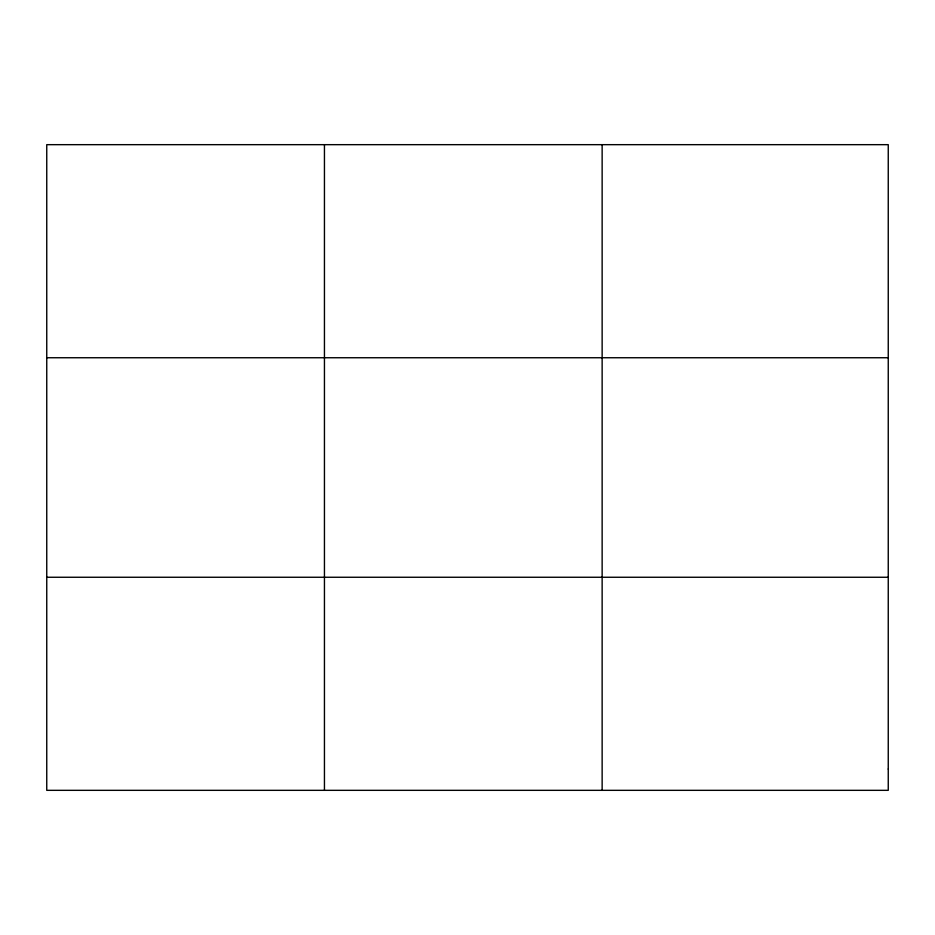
<?xml version="1.0" encoding="UTF-8"?>
<svg xmlns="http://www.w3.org/2000/svg" width="935" height="935" viewBox="0 0 935 935"><rect width="100%" height="100%" fill="white"/><g stroke="black" fill="none" stroke-linecap="round" stroke-linejoin="round"><path stroke-width="1.4" d="M324.445 144.668L324.445 790.332M602.14 144.668L602.14 790.332M46.75 357.743L888.25 357.743M46.75 577.257L888.25 577.257M888.25 769.026L888.25 790.332L46.75 790.332L46.75 144.668L888.25 144.668L888.25 769.026"/></g></svg>
